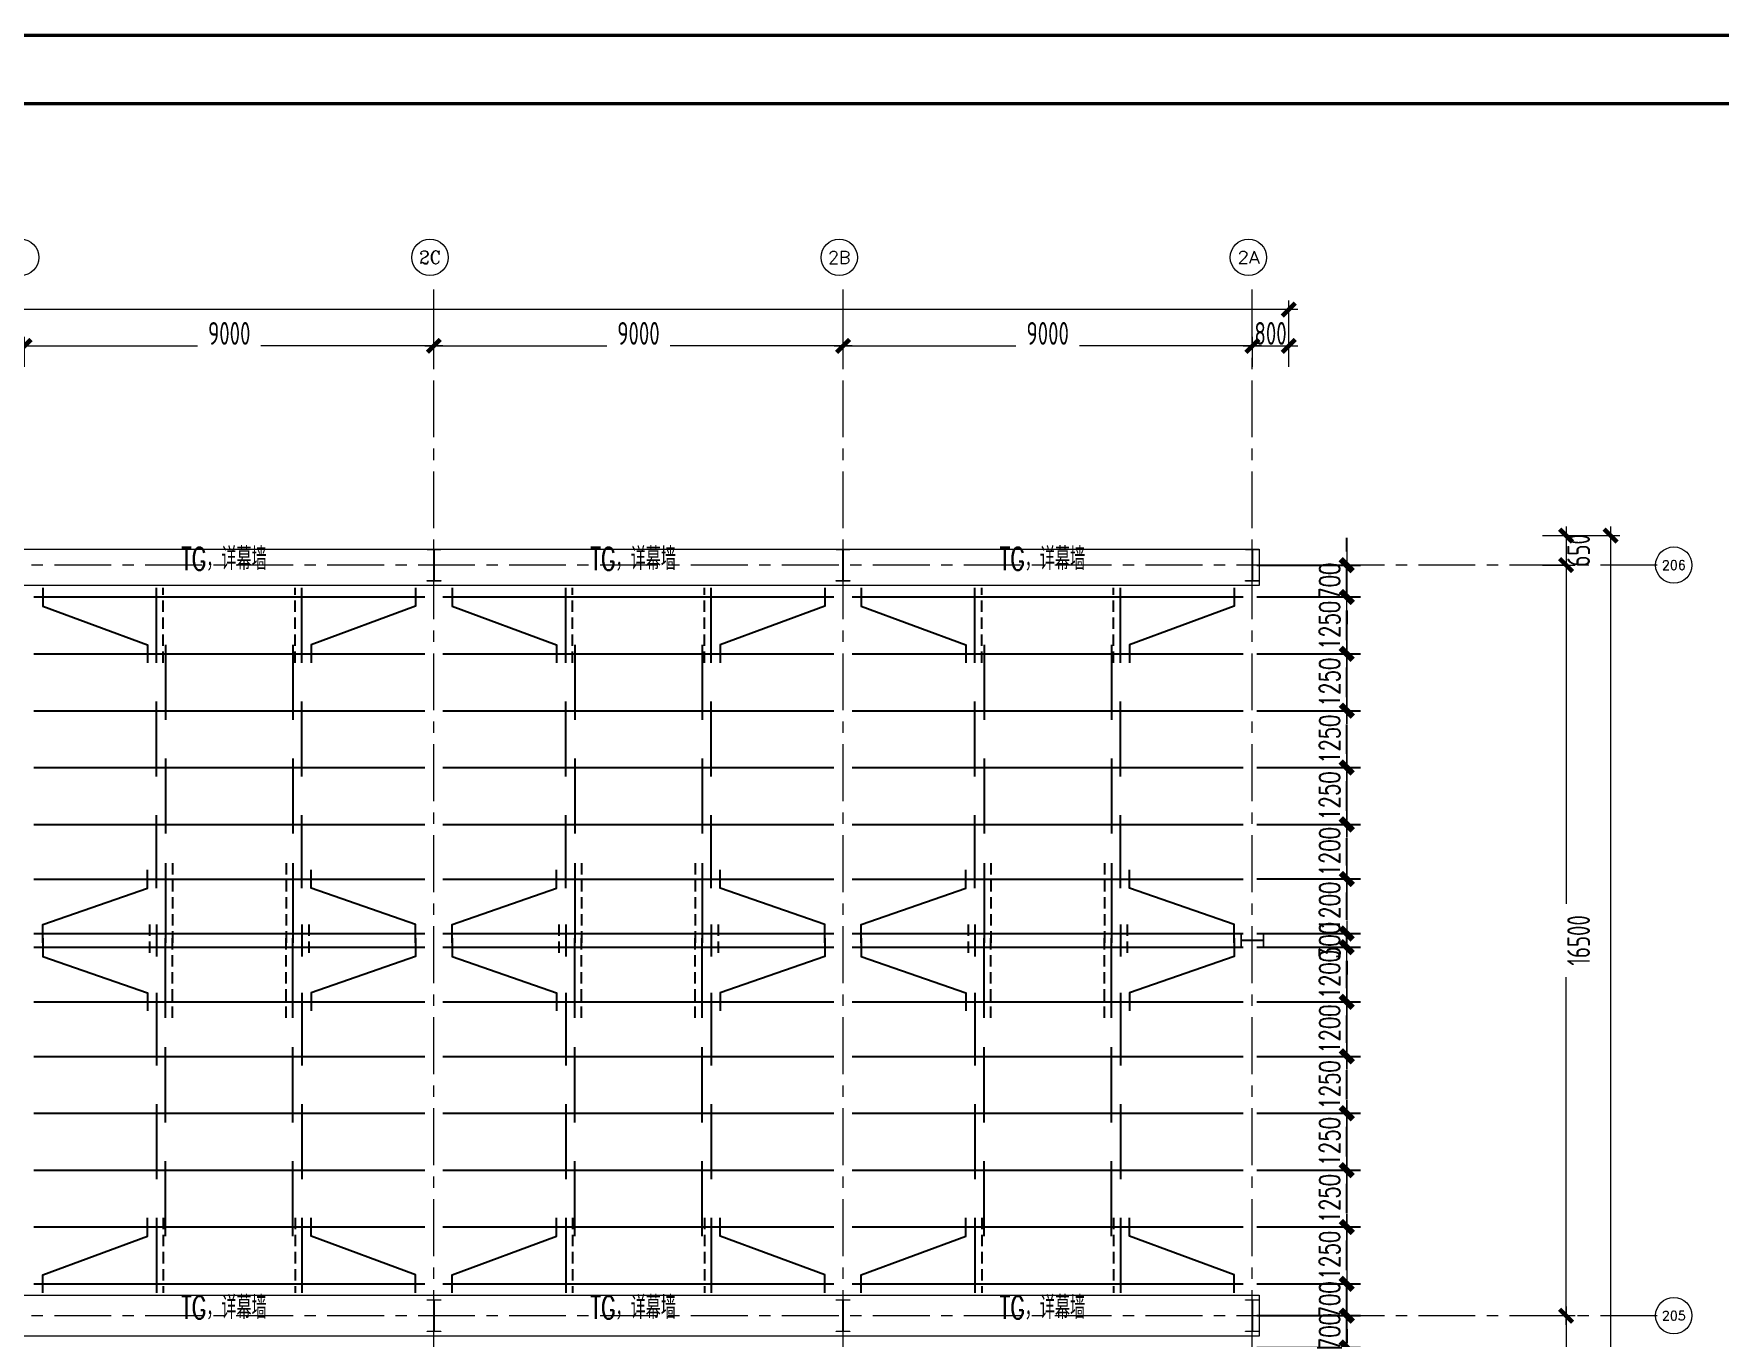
# Model space of a CAD drawing. Extents: x -1201378 to 2367219, y -619313 to 244905.
# Drawn here: x 2289442 to 2326511, y 1427 to 30085 of the extents above; entities that cross this region are included whole.
import ezdxf
from ezdxf.enums import TextEntityAlignment as Align

# ---------------------------------------------------------------- set-up
doc = ezdxf.new("R2010")
doc.units = 0
doc.header["$LTSCALE"] = 1000
doc.linetypes.add('CENTER', pattern=[2, 1.25, -0.25, 0.25, -0.25])
doc.linetypes.add('DASHED', pattern=[0.75, 0.5, -0.25])
doc.layers.get('0').update_dxf_attribs({"linetype": 'CONTINUOUS'})
doc.layers.get('Defpoints').update_dxf_attribs({"linetype": 'CONTINUOUS'})
doc.layers.add('0-cxFrame', color=155, linetype='CONTINUOUS')
doc.layers.add('S-SHAPE', color=51, linetype='CONTINUOUS')
for name, color, linetype, lineweight in [('0-cxText', 131, 'CONTINUOUS', 25), ('S-axis', 111, 'CONTINUOUS', 0), ('S-col', 2, 'CONTINUOUS', 0), ('S-dim', 81, 'CONTINUOUS', 0), ('S-dote', 5, 'CENTER', 0), ('THIN', 7, 'CONTINUOUS', 0), ('梁', 4, 'CONTINUOUS', 18)]:
    doc.layers.add(name, color=color, linetype=linetype, lineweight=lineweight)
doc.styles.add('_TCH_AXIS', font='COMPLEX', dxfattribs={"bigfont": 'GBCBIG'})
doc.styles.add('cx_tuming', font='simhei.ttf')
doc.styles.add('cx_tuqian1', font='')
doc.styles.add('SS1', font='tj-romans1.shx', dxfattribs={"width": 0.7, "bigfont": 'tj-hztxt1.shx'})
doc.styles.add('TSSD_Dimension', font='tssdeng.shx', dxfattribs={"width": 0.7, "bigfont": 'hztxt.shx'})
doc.styles.add('TSSD_Rein', font='tj-romans1.shx', dxfattribs={"width": 0.7, "bigfont": 'tj-hztxt.shx'})
doc.styles.add('黑体', font='simhei.ttf', dxfattribs={"width": 0.8})
doc.styles.get('cx_tuqian1').set_extended_font_data('SimSun')
doc.dimstyles.new('S-150-ARCHI', dxfattribs={"dimscale": 150, "dimtxt": 3, "dimasz": 2, "dimexe": 2, "dimexo": 2, "dimgap": 1, "dimtad": 1, "dimdec": 0, "dimzin": 0, "dimdsep": 46, "dimtxsty": 'SS1', "dimblk1": 'TT', "dimblk2": 'TT', "dimsah": 1, "dimcen": 1, "dimclrd": 256, "dimclre": 256, "dimclrt": 256, "dimadec": 0, "dimazin": 0, "dimtfac": 1, "dimtdec": 0, "dimtix": 1, "dimtmove": 2, "dimatfit": 0, "dimldrblk": 'TT', "dimfxl": 2, "dimtolj": 1, "dimtzin": 0, "dimarcsym": 0})
doc.dimstyles.new('TSSD_200_200', dxfattribs={"dimtxt": 500, "dimasz": 200, "dimexe": 200, "dimexo": 500, "dimgap": 200, "dimtad": 1, "dimdec": 0, "dimzin": 0, "dimdsep": 46, "dimtxsty": 'TSSD_Dimension', "dimblk": 'ARCHTICK', "dimcen": 0, "dimdle": 200, "dimclrt": 7, "dimadec": 0, "dimazin": 0, "dimtfac": 1, "dimtdec": 0, "dimtix": 1, "dimtmove": 2, "dimatfit": 3, "dimfxl": 1, "dimtolj": 1, "dimtzin": 0, "dimarcsym": 0})

# ---------------------------------------------------------------- blocks, each defined once
blk = doc.blocks.new('_ArchTick')
at = {"color": 0, "linetype": 'ByBlock', "const_width": 0.5}
blk.add_lwpolyline([(-0.71, -0.71), (0.71, 0.71)], dxfattribs=at)
blk = doc.blocks.new('*D85')
at = {"layer": 'Defpoints', "color": 0, "transparency": 16777216}
for p in [(-77874, -180948), (-77874, -181598), (-76858, -181598)]:
    blk.add_point(p, dxfattribs=at)
at = {"layer": 'S-axis', "color": 0, "lineweight": -2, "transparency": 16777216}
for p, q in [((-76858, -180748), (-76858, -181798)), ((-77374, -180948), (-76658, -180948)), ((-77374, -181598), (-76658, -181598))]:
    blk.add_line(p, q, dxfattribs=at)
at = {"layer": 'S-axis', "color": 0, "lineweight": -2, "transparency": 16777216, "xscale": 200, "yscale": 200, "zscale": 200}
for p, rotation in [((-76858, -180948), 90), ((-76858, -181598), 270)]:
    blk.add_blockref('_ArchTick', p, dxfattribs=dict(at, rotation=rotation))
at = {"layer": 'S-axis', "color": 7, "transparency": 16777216, "insert": (-76583, -181273), "char_height": 500, "attachment_point": 5, "rotation": 90, "style": 'TSSD_Dimension'}
blk.add_mtext('\\A1;650', dxfattribs=at)
blk = doc.blocks.new('*D86')
at = {"layer": 'Defpoints', "color": 0, "transparency": 16777216}
for p in [(-77874, -181598), (-77874, -198098), (-76858, -198098)]:
    blk.add_point(p, dxfattribs=at)
at = {"layer": 'S-axis', "color": 0, "lineweight": -2, "transparency": 16777216}
for p, q in [((-77374, -181598), (-76658, -181598)), ((-76858, -181398), (-76858, -189042)), ((-76858, -198298), (-76858, -190654)), ((-77374, -198098), (-76658, -198098))]:
    blk.add_line(p, q, dxfattribs=at)
at = {"layer": 'S-axis', "color": 0, "lineweight": -2, "transparency": 16777216, "xscale": 200, "yscale": 200, "zscale": 200}
for p, rotation in [((-76858, -181598), 90), ((-76858, -198098), 270)]:
    blk.add_blockref('_ArchTick', p, dxfattribs=dict(at, rotation=rotation))
at = {"layer": 'S-axis', "color": 7, "transparency": 16777216, "insert": (-76583, -189848), "char_height": 500, "attachment_point": 5, "rotation": 90, "style": 'TSSD_Dimension'}
blk.add_mtext('\\A1;16500', dxfattribs=at)
blk = doc.blocks.new('*D87')
at = {"layer": 'Defpoints', "color": 0, "transparency": 16777216}
for p in [(-77874, -198098), (-77874, -214598), (-76858, -214598)]:
    blk.add_point(p, dxfattribs=at)
at = {"layer": 'S-axis', "color": 0, "lineweight": -2, "transparency": 16777216}
for p, q in [((-76858, -197898), (-76858, -205542)), ((-77374, -198098), (-76658, -198098)), ((-76858, -214798), (-76858, -207154)), ((-77374, -214598), (-76658, -214598))]:
    blk.add_line(p, q, dxfattribs=at)
at = {"layer": 'S-axis', "color": 0, "lineweight": -2, "transparency": 16777216, "xscale": 200, "yscale": 200, "zscale": 200}
for p, rotation in [((-76858, -198098), 90), ((-76858, -214598), 270)]:
    blk.add_blockref('_ArchTick', p, dxfattribs=dict(at, rotation=rotation))
at = {"layer": 'S-axis', "color": 7, "transparency": 16777216, "insert": (-76583, -206348), "char_height": 500, "attachment_point": 5, "rotation": 90, "style": 'TSSD_Dimension'}
blk.add_mtext('\\A1;16500', dxfattribs=at)
blk = doc.blocks.new('*D108')
at = {"layer": 'Defpoints', "color": 0, "transparency": 16777216}
for p in [(-101758, -176778), (-110758, -177738), (-101758, -177738)]:
    blk.add_point(p, dxfattribs=at)
at = {"layer": 'S-axis', "color": 0, "lineweight": -2, "transparency": 16777216}
for p, q in [((-110958, -176778), (-106957, -176778)), ((-110758, -177238), (-110758, -176578)), ((-101558, -176778), (-105560, -176778)), ((-101758, -177238), (-101758, -176578))]:
    blk.add_line(p, q, dxfattribs=at)
at = {"layer": 'S-axis', "color": 0, "lineweight": -2, "transparency": 16777216, "xscale": 200, "yscale": 200, "zscale": 200, "rotation": 180}
blk.add_blockref('_ArchTick', (-110758, -176778), dxfattribs=at)
at = {"layer": 'S-axis', "color": 0, "lineweight": -2, "transparency": 16777216, "xscale": 200, "yscale": 200, "zscale": 200}
blk.add_blockref('_ArchTick', (-101758, -176778), dxfattribs=at)
at = {"layer": 'S-axis', "color": 7, "transparency": 16777216, "insert": (-106258, -176503), "char_height": 500, "attachment_point": 5, "style": 'TSSD_Dimension'}
blk.add_mtext('\\A1;9000', dxfattribs=at)
blk = doc.blocks.new('*D109')
at = {"layer": 'Defpoints', "color": 0, "transparency": 16777216}
for p in [(-92758, -176778), (-101758, -177738), (-92758, -177738)]:
    blk.add_point(p, dxfattribs=at)
at = {"layer": 'S-axis', "color": 0, "lineweight": -2, "transparency": 16777216}
for p, q in [((-101958, -176778), (-97957, -176778)), ((-101758, -177238), (-101758, -176578)), ((-92558, -176778), (-96560, -176778)), ((-92758, -177238), (-92758, -176578))]:
    blk.add_line(p, q, dxfattribs=at)
at = {"layer": 'S-axis', "color": 0, "lineweight": -2, "transparency": 16777216, "xscale": 200, "yscale": 200, "zscale": 200, "rotation": 180}
blk.add_blockref('_ArchTick', (-101758, -176778), dxfattribs=at)
at = {"layer": 'S-axis', "color": 0, "lineweight": -2, "transparency": 16777216, "xscale": 200, "yscale": 200, "zscale": 200}
blk.add_blockref('_ArchTick', (-92758, -176778), dxfattribs=at)
at = {"layer": 'S-axis', "color": 7, "transparency": 16777216, "insert": (-97258, -176503), "char_height": 500, "attachment_point": 5, "style": 'TSSD_Dimension'}
blk.add_mtext('\\A1;9000', dxfattribs=at)
blk = doc.blocks.new('*D110')
at = {"layer": 'Defpoints', "color": 0, "transparency": 16777216}
for p in [(-83758, -176778), (-92758, -177738), (-83758, -177738)]:
    blk.add_point(p, dxfattribs=at)
at = {"layer": 'S-axis', "color": 0, "lineweight": -2, "transparency": 16777216}
for p, q in [((-92958, -176778), (-88957, -176778)), ((-92758, -177238), (-92758, -176578)), ((-83558, -176778), (-87560, -176778)), ((-83758, -177238), (-83758, -176578))]:
    blk.add_line(p, q, dxfattribs=at)
at = {"layer": 'S-axis', "color": 0, "lineweight": -2, "transparency": 16777216, "xscale": 200, "yscale": 200, "zscale": 200, "rotation": 180}
blk.add_blockref('_ArchTick', (-92758, -176778), dxfattribs=at)
at = {"layer": 'S-axis', "color": 0, "lineweight": -2, "transparency": 16777216, "xscale": 200, "yscale": 200, "zscale": 200}
blk.add_blockref('_ArchTick', (-83758, -176778), dxfattribs=at)
at = {"layer": 'S-axis', "color": 7, "transparency": 16777216, "insert": (-88258, -176503), "char_height": 500, "attachment_point": 5, "style": 'TSSD_Dimension'}
blk.add_mtext('\\A1;9000', dxfattribs=at)
blk = doc.blocks.new('*D111')
at = {"layer": 'Defpoints', "color": 0, "transparency": 16777216}
for p in [(-82958, -176778), (-83758, -177738), (-82958, -177738)]:
    blk.add_point(p, dxfattribs=at)
at = {"layer": 'S-axis', "color": 0, "lineweight": -2, "transparency": 16777216}
for p, q in [((-83958, -176778), (-82758, -176778)), ((-83758, -177238), (-83758, -176578)), ((-82958, -177238), (-82958, -176578))]:
    blk.add_line(p, q, dxfattribs=at)
at = {"layer": 'S-axis', "color": 0, "lineweight": -2, "transparency": 16777216, "xscale": 200, "yscale": 200, "zscale": 200, "rotation": 180}
blk.add_blockref('_ArchTick', (-83758, -176778), dxfattribs=at)
at = {"layer": 'S-axis', "color": 0, "lineweight": -2, "transparency": 16777216, "xscale": 200, "yscale": 200, "zscale": 200}
blk.add_blockref('_ArchTick', (-82958, -176778), dxfattribs=at)
at = {"layer": 'S-axis', "color": 7, "transparency": 16777216, "insert": (-83358, -176503), "char_height": 500, "attachment_point": 5, "style": 'TSSD_Dimension'}
blk.add_mtext('\\A1;800', dxfattribs=at)
blk = doc.blocks.new('*D112')
at = {"layer": 'Defpoints', "color": 0, "transparency": 16777216}
for p in [(-82958, -175978), (-240958, -177638), (-82958, -177638)]:
    blk.add_point(p, dxfattribs=at)
at = {"layer": 'S-axis', "color": 0, "lineweight": -2, "transparency": 16777216}
for p, q in [((-241158, -175978), (-162899, -175978)), ((-240958, -177138), (-240958, -175778)), ((-82758, -175978), (-161018, -175978)), ((-82958, -177138), (-82958, -175778))]:
    blk.add_line(p, q, dxfattribs=at)
at = {"layer": 'S-axis', "color": 0, "lineweight": -2, "transparency": 16777216, "xscale": 200, "yscale": 200, "zscale": 200, "rotation": 180}
blk.add_blockref('_ArchTick', (-240958, -175978), dxfattribs=at)
at = {"layer": 'S-axis', "color": 0, "lineweight": -2, "transparency": 16777216, "xscale": 200, "yscale": 200, "zscale": 200}
blk.add_blockref('_ArchTick', (-82958, -175978), dxfattribs=at)
at = {"layer": 'S-axis', "color": 7, "transparency": 16777216, "insert": (-161958, -175703), "char_height": 500, "attachment_point": 5, "style": 'TSSD_Dimension'}
blk.add_mtext('\\A1;158000', dxfattribs=at)
blk = doc.blocks.new('*D113')
at = {"layer": 'Defpoints', "color": 0, "transparency": 16777216}
for p in [(-77774, -180948), (-77774, -264748), (-75879, -264748)]:
    blk.add_point(p, dxfattribs=at)
at = {"layer": 'S-axis', "color": 0, "lineweight": -2, "transparency": 16777216}
for p, q in [((-75879, -180748), (-75879, -222015)), ((-77274, -180948), (-75679, -180948)), ((-75879, -264948), (-75879, -223681)), ((-77274, -264748), (-75679, -264748))]:
    blk.add_line(p, q, dxfattribs=at)
at = {"layer": 'S-axis', "color": 0, "lineweight": -2, "transparency": 16777216, "xscale": 200, "yscale": 200, "zscale": 200}
for p, rotation in [((-75879, -180948), 90), ((-75879, -264748), 270)]:
    blk.add_blockref('_ArchTick', p, dxfattribs=dict(at, rotation=rotation))
at = {"layer": 'S-axis', "color": 7, "transparency": 16777216, "insert": (-75604, -222848), "char_height": 500, "attachment_point": 5, "rotation": 90, "style": 'TSSD_Dimension'}
blk.add_mtext('\\A1;83800', dxfattribs=at)
blk = doc.blocks.new('nt66')
at = {"layer": 'S-col'}
blk.add_lwpolyline([(-195790, 766820), (-195490, 766820), (-195490, 766808), (-195636, 766808), (-195636, 766132), (-195490, 766132), (-195490, 766120), (-195790, 766120), (-195790, 766132), (-195644, 766132), (-195644, 766808), (-195790, 766808)], close=True, dxfattribs=at)
blk = doc.blocks.new('33333')
for p in [(48786, -43900), (57786, -43900), (66786, -43900), (48786, -60400), (57786, -60400), (66786, -60400)]:
    blk.add_blockref('nt66', p)
blk = doc.blocks.new('TK22.A0 L(Dragon)')
at = {"layer": '0-cxFrame', "color": 7, "const_width": 0.5}
blk.add_lwpolyline([(0, 0), (-1486, 0), (-1486, 841), (0, 841)], close=True, dxfattribs=at)
at = {"layer": '0-cxFrame', "const_width": 0.5}
blk.add_lwpolyline([(-80, 10), (-1466, 10), (-1466, 831), (-80, 831)], close=True, dxfattribs=at)
at = {"style": '黑体', "flags": 4}
blk.add_attdef('图幅', text='', height=3.3, dxfattribs=at).set_placement((-40, 3), align=Align.RIGHT)
at = {"layer": '0-cxText', "flags": 4}
for tag, height, style, p in [('建设单位', 3.5, 'cx_tuming', (-45, 240)), ('项目名称', 3.5, 'cx_tuming', (-45, 210)), ('子项名称', 3.5, 'cx_tuming', (-45, 180)), ('工程编号', 3.3, 'cx_tuqian1', (-35, 165)), ('图名1', 3.5, 'cx_tuming', (-45, 87)), ('图名2', 3.5, 'cx_tuming', (-45, 79)), ('图名3', 3.5, 'cx_tuming', (-45, 71)), ('出图日期', 3.3, 'cx_tuqian1', (-39, 60)), ('专业', 3.3, 'cx_tuqian1', (-55, 52)), ('图号', 3.3, 'cx_tuqian1', (-55, 44)), ('版次', 3.3, 'cx_tuqian1', (-20, 44))]:
    blk.add_attdef(tag, text='', height=height, dxfattribs=dict(at, style=style)).set_placement(p, align=Align.MIDDLE)
at = {"layer": 'Defpoints', "color": 6, "flags": 4}
for tag, height, style, p in [('tufu', 3.3, '黑体', (-12, 12)), ('dwfname', 4, 'cx_tuqian1', (-80, 3))]:
    blk.add_attdef(tag, text='', height=height, dxfattribs=dict(at, style=style)).set_placement(p, align=Align.RIGHT)
blk = doc.blocks.new('TT')
blk.add_line((-0.97, 0), (0.97, 0))
at = {"const_width": 0.45}
blk.add_lwpolyline([(-0.44, -0.44), (0.44, 0.44)], dxfattribs=at)
blk = doc.blocks.new('*D5271')
at = {"layer": 'Defpoints', "color": 0, "transparency": 16777216}
for p in [(2316042, 1202), (2318318, 1202), (2316042, -48)]:
    blk.add_point(p, dxfattribs=at)
at = {"layer": 'S-dim', "lineweight": -2, "transparency": 16777216}
for p, q in [((2316342, 1202), (2318618, 1202)), ((2318318, 252), (2318318, 902)), ((2316342, -48), (2318618, -48))]:
    blk.add_line(p, q, dxfattribs=at)
at = {"layer": 'S-dim', "lineweight": -2, "transparency": 16777216, "xscale": 300, "yscale": 300, "zscale": 300}
for p, rotation in [((2318318, 1202), 90), ((2318318, -48), 270)]:
    blk.add_blockref('TT', p, dxfattribs=dict(at, rotation=rotation))
at = {"layer": 'S-dim', "transparency": 16777216, "insert": (2317943, 577), "char_height": 450, "attachment_point": 5, "rotation": 90, "style": 'SS1'}
blk.add_mtext('\\A1;1250', dxfattribs=at)
blk = doc.blocks.new('*D5272')
at = {"layer": 'Defpoints', "color": 0, "transparency": 16777216}
for p in [(2316042, 1902), (2318318, 1902), (2316042, 1202)]:
    blk.add_point(p, dxfattribs=at)
at = {"layer": 'S-dim', "lineweight": -2, "transparency": 16777216}
for p, q in [((2318318, 2202), (2318318, 2502)), ((2316342, 1902), (2318618, 1902)), ((2318318, 1202), (2318318, 1902)), ((2316342, 1202), (2318618, 1202)), ((2318318, 902), (2318318, 602))]:
    blk.add_line(p, q, dxfattribs=at)
at = {"layer": 'S-dim', "lineweight": -2, "transparency": 16777216, "xscale": 300, "yscale": 300, "zscale": 300}
for p, rotation in [((2318318, 1902), 270), ((2318318, 1202), 90)]:
    blk.add_blockref('TT', p, dxfattribs=dict(at, rotation=rotation))
at = {"layer": 'S-dim', "transparency": 16777216, "insert": (2317943, 1552), "char_height": 450, "attachment_point": 5, "rotation": 90, "style": 'SS1'}
blk.add_mtext('\\A1;700', dxfattribs=at)
blk = doc.blocks.new('*D5273')
at = {"layer": 'Defpoints', "color": 0, "transparency": 16777216}
for p in [(2316042, 2602), (2318318, 2602), (2316242, 1902)]:
    blk.add_point(p, dxfattribs=at)
at = {"layer": 'S-dim', "lineweight": -2, "transparency": 16777216}
for p, q in [((2318318, 2902), (2318318, 3202)), ((2316342, 2602), (2318618, 2602)), ((2318318, 1902), (2318318, 2602)), ((2316542, 1902), (2318618, 1902)), ((2318318, 1602), (2318318, 1302))]:
    blk.add_line(p, q, dxfattribs=at)
at = {"layer": 'S-dim', "lineweight": -2, "transparency": 16777216, "xscale": 300, "yscale": 300, "zscale": 300}
for p, rotation in [((2318318, 2602), 270), ((2318318, 1902), 90)]:
    blk.add_blockref('TT', p, dxfattribs=dict(at, rotation=rotation))
at = {"layer": 'S-dim', "transparency": 16777216, "insert": (2317943, 2252), "char_height": 450, "attachment_point": 5, "rotation": 90, "style": 'SS1'}
blk.add_mtext('\\A1;700', dxfattribs=at)
blk = doc.blocks.new('*D5274')
at = {"layer": 'Defpoints', "color": 0, "transparency": 16777216}
for p in [(2316042, 3852), (2318318, 3852), (2316042, 2602)]:
    blk.add_point(p, dxfattribs=at)
at = {"layer": 'S-dim', "lineweight": -2, "transparency": 16777216}
for p, q in [((2316342, 3852), (2318618, 3852)), ((2318318, 2902), (2318318, 3552)), ((2316342, 2602), (2318618, 2602))]:
    blk.add_line(p, q, dxfattribs=at)
at = {"layer": 'S-dim', "lineweight": -2, "transparency": 16777216, "xscale": 300, "yscale": 300, "zscale": 300}
for p, rotation in [((2318318, 3852), 90), ((2318318, 2602), 270)]:
    blk.add_blockref('TT', p, dxfattribs=dict(at, rotation=rotation))
at = {"layer": 'S-dim', "transparency": 16777216, "insert": (2317943, 3227), "char_height": 450, "attachment_point": 5, "rotation": 90, "style": 'SS1'}
blk.add_mtext('\\A1;1250', dxfattribs=at)
blk = doc.blocks.new('*D5275')
at = {"layer": 'Defpoints', "color": 0, "transparency": 16777216}
for p in [(2316042, 5102), (2318318, 5102), (2316042, 3852)]:
    blk.add_point(p, dxfattribs=at)
at = {"layer": 'S-dim', "lineweight": -2, "transparency": 16777216}
for p, q in [((2316342, 5102), (2318618, 5102)), ((2318318, 4152), (2318318, 4802)), ((2316342, 3852), (2318618, 3852))]:
    blk.add_line(p, q, dxfattribs=at)
at = {"layer": 'S-dim', "lineweight": -2, "transparency": 16777216, "xscale": 300, "yscale": 300, "zscale": 300}
for p, rotation in [((2318318, 5102), 90), ((2318318, 3852), 270)]:
    blk.add_blockref('TT', p, dxfattribs=dict(at, rotation=rotation))
at = {"layer": 'S-dim', "transparency": 16777216, "insert": (2317943, 4477), "char_height": 450, "attachment_point": 5, "rotation": 90, "style": 'SS1'}
blk.add_mtext('\\A1;1250', dxfattribs=at)
blk = doc.blocks.new('*D5276')
at = {"layer": 'Defpoints', "color": 0, "transparency": 16777216}
for p in [(2316042, 6352), (2318318, 6352), (2316042, 5102)]:
    blk.add_point(p, dxfattribs=at)
at = {"layer": 'S-dim', "lineweight": -2, "transparency": 16777216}
for p, q in [((2316342, 6352), (2318618, 6352)), ((2318318, 5402), (2318318, 6052)), ((2316342, 5102), (2318618, 5102))]:
    blk.add_line(p, q, dxfattribs=at)
at = {"layer": 'S-dim', "lineweight": -2, "transparency": 16777216, "xscale": 300, "yscale": 300, "zscale": 300}
for p, rotation in [((2318318, 6352), 90), ((2318318, 5102), 270)]:
    blk.add_blockref('TT', p, dxfattribs=dict(at, rotation=rotation))
at = {"layer": 'S-dim', "transparency": 16777216, "insert": (2317943, 5727), "char_height": 450, "attachment_point": 5, "rotation": 90, "style": 'SS1'}
blk.add_mtext('\\A1;1250', dxfattribs=at)
blk = doc.blocks.new('*D5277')
at = {"layer": 'Defpoints', "color": 0, "transparency": 16777216}
for p in [(2316042, 7602), (2318318, 7602), (2316042, 6352)]:
    blk.add_point(p, dxfattribs=at)
at = {"layer": 'S-dim', "lineweight": -2, "transparency": 16777216}
for p, q in [((2316342, 7602), (2318618, 7602)), ((2318318, 6652), (2318318, 7302)), ((2316342, 6352), (2318618, 6352))]:
    blk.add_line(p, q, dxfattribs=at)
at = {"layer": 'S-dim', "lineweight": -2, "transparency": 16777216, "xscale": 300, "yscale": 300, "zscale": 300}
for p, rotation in [((2318318, 7602), 90), ((2318318, 6352), 270)]:
    blk.add_blockref('TT', p, dxfattribs=dict(at, rotation=rotation))
at = {"layer": 'S-dim', "transparency": 16777216, "insert": (2317943, 6977), "char_height": 450, "attachment_point": 5, "rotation": 90, "style": 'SS1'}
blk.add_mtext('\\A1;1250', dxfattribs=at)
blk = doc.blocks.new('*D5278')
at = {"layer": 'Defpoints', "color": 0, "transparency": 16777216}
for p in [(2316042, 8802), (2318318, 8802), (2316042, 7602)]:
    blk.add_point(p, dxfattribs=at)
at = {"layer": 'S-dim', "lineweight": -2, "transparency": 16777216}
for p, q in [((2316342, 8802), (2318618, 8802)), ((2318318, 7902), (2318318, 8502)), ((2316342, 7602), (2318618, 7602))]:
    blk.add_line(p, q, dxfattribs=at)
at = {"layer": 'S-dim', "lineweight": -2, "transparency": 16777216, "xscale": 300, "yscale": 300, "zscale": 300}
for p, rotation in [((2318318, 8802), 90), ((2318318, 7602), 270)]:
    blk.add_blockref('TT', p, dxfattribs=dict(at, rotation=rotation))
at = {"layer": 'S-dim', "transparency": 16777216, "insert": (2317943, 8202), "char_height": 450, "attachment_point": 5, "rotation": 90, "style": 'SS1'}
blk.add_mtext('\\A1;1200', dxfattribs=at)
blk = doc.blocks.new('*D5279')
at = {"layer": 'Defpoints', "color": 0, "transparency": 16777216}
for p in [(2316042, 10002), (2318318, 10002), (2316042, 8802)]:
    blk.add_point(p, dxfattribs=at)
at = {"layer": 'S-dim', "lineweight": -2, "transparency": 16777216}
for p, q in [((2316342, 10002), (2318618, 10002)), ((2318318, 9102), (2318318, 9702)), ((2316342, 8802), (2318618, 8802))]:
    blk.add_line(p, q, dxfattribs=at)
at = {"layer": 'S-dim', "lineweight": -2, "transparency": 16777216, "xscale": 300, "yscale": 300, "zscale": 300}
for p, rotation in [((2318318, 10002), 90), ((2318318, 8802), 270)]:
    blk.add_blockref('TT', p, dxfattribs=dict(at, rotation=rotation))
at = {"layer": 'S-dim', "transparency": 16777216, "insert": (2317943, 9402), "char_height": 450, "attachment_point": 5, "rotation": 90, "style": 'SS1'}
blk.add_mtext('\\A1;1200', dxfattribs=at)
blk = doc.blocks.new('*D5280')
at = {"layer": 'Defpoints', "color": 0, "transparency": 16777216}
for p in [(2316042, 10302), (2318318, 10302), (2316042, 10002)]:
    blk.add_point(p, dxfattribs=at)
at = {"layer": 'S-dim', "lineweight": -2, "transparency": 16777216}
for p, q in [((2318318, 10602), (2318318, 10902)), ((2316342, 10302), (2318618, 10302)), ((2318318, 10002), (2318318, 10302)), ((2316342, 10002), (2318618, 10002)), ((2318318, 9702), (2318318, 9402))]:
    blk.add_line(p, q, dxfattribs=at)
at = {"layer": 'S-dim', "lineweight": -2, "transparency": 16777216, "xscale": 300, "yscale": 300, "zscale": 300}
for p, rotation in [((2318318, 10302), 270), ((2318318, 10002), 90)]:
    blk.add_blockref('TT', p, dxfattribs=dict(at, rotation=rotation))
at = {"layer": 'S-dim', "transparency": 16777216, "insert": (2317943, 10152), "char_height": 450, "attachment_point": 5, "rotation": 90, "style": 'SS1'}
blk.add_mtext('\\A1;300', dxfattribs=at)
blk = doc.blocks.new('*D5281')
at = {"layer": 'Defpoints', "color": 0, "transparency": 16777216}
for p in [(2316042, 11502), (2318318, 11502), (2316042, 10302)]:
    blk.add_point(p, dxfattribs=at)
at = {"layer": 'S-dim', "lineweight": -2, "transparency": 16777216}
for p, q in [((2316342, 11502), (2318618, 11502)), ((2318318, 10602), (2318318, 11202)), ((2316342, 10302), (2318618, 10302))]:
    blk.add_line(p, q, dxfattribs=at)
at = {"layer": 'S-dim', "lineweight": -2, "transparency": 16777216, "xscale": 300, "yscale": 300, "zscale": 300}
for p, rotation in [((2318318, 11502), 90), ((2318318, 10302), 270)]:
    blk.add_blockref('TT', p, dxfattribs=dict(at, rotation=rotation))
at = {"layer": 'S-dim', "transparency": 16777216, "insert": (2317943, 10902), "char_height": 450, "attachment_point": 5, "rotation": 90, "style": 'SS1'}
blk.add_mtext('\\A1;1200', dxfattribs=at)
blk = doc.blocks.new('*D5282')
at = {"layer": 'Defpoints', "color": 0, "transparency": 16777216}
for p in [(2316042, 12702), (2318318, 12702), (2316042, 11502)]:
    blk.add_point(p, dxfattribs=at)
at = {"layer": 'S-dim', "lineweight": -2, "transparency": 16777216}
for p, q in [((2316342, 12702), (2318618, 12702)), ((2318318, 11802), (2318318, 12402)), ((2316342, 11502), (2318618, 11502))]:
    blk.add_line(p, q, dxfattribs=at)
at = {"layer": 'S-dim', "lineweight": -2, "transparency": 16777216, "xscale": 300, "yscale": 300, "zscale": 300}
for p, rotation in [((2318318, 12702), 90), ((2318318, 11502), 270)]:
    blk.add_blockref('TT', p, dxfattribs=dict(at, rotation=rotation))
at = {"layer": 'S-dim', "transparency": 16777216, "insert": (2317943, 12102), "char_height": 450, "attachment_point": 5, "rotation": 90, "style": 'SS1'}
blk.add_mtext('\\A1;1200', dxfattribs=at)
blk = doc.blocks.new('*D5283')
at = {"layer": 'Defpoints', "color": 0, "transparency": 16777216}
for p in [(2316042, 13952), (2318318, 13952), (2316042, 12702)]:
    blk.add_point(p, dxfattribs=at)
at = {"layer": 'S-dim', "lineweight": -2, "transparency": 16777216}
for p, q in [((2316342, 13952), (2318618, 13952)), ((2318318, 13002), (2318318, 13652)), ((2316342, 12702), (2318618, 12702))]:
    blk.add_line(p, q, dxfattribs=at)
at = {"layer": 'S-dim', "lineweight": -2, "transparency": 16777216, "xscale": 300, "yscale": 300, "zscale": 300}
for p, rotation in [((2318318, 13952), 90), ((2318318, 12702), 270)]:
    blk.add_blockref('TT', p, dxfattribs=dict(at, rotation=rotation))
at = {"layer": 'S-dim', "transparency": 16777216, "insert": (2317943, 13327), "char_height": 450, "attachment_point": 5, "rotation": 90, "style": 'SS1'}
blk.add_mtext('\\A1;1250', dxfattribs=at)
blk = doc.blocks.new('*D5284')
at = {"layer": 'Defpoints', "color": 0, "transparency": 16777216}
for p in [(2316042, 15202), (2318318, 15202), (2316042, 13952)]:
    blk.add_point(p, dxfattribs=at)
at = {"layer": 'S-dim', "lineweight": -2, "transparency": 16777216}
for p, q in [((2316342, 15202), (2318618, 15202)), ((2318318, 14252), (2318318, 14902)), ((2316342, 13952), (2318618, 13952))]:
    blk.add_line(p, q, dxfattribs=at)
at = {"layer": 'S-dim', "lineweight": -2, "transparency": 16777216, "xscale": 300, "yscale": 300, "zscale": 300}
for p, rotation in [((2318318, 15202), 90), ((2318318, 13952), 270)]:
    blk.add_blockref('TT', p, dxfattribs=dict(at, rotation=rotation))
at = {"layer": 'S-dim', "transparency": 16777216, "insert": (2317943, 14577), "char_height": 450, "attachment_point": 5, "rotation": 90, "style": 'SS1'}
blk.add_mtext('\\A1;1250', dxfattribs=at)
blk = doc.blocks.new('*D5285')
at = {"layer": 'Defpoints', "color": 0, "transparency": 16777216}
for p in [(2316042, 16452), (2318318, 16452), (2316042, 15202)]:
    blk.add_point(p, dxfattribs=at)
at = {"layer": 'S-dim', "lineweight": -2, "transparency": 16777216}
for p, q in [((2316342, 16452), (2318618, 16452)), ((2318318, 15502), (2318318, 16152)), ((2316342, 15202), (2318618, 15202))]:
    blk.add_line(p, q, dxfattribs=at)
at = {"layer": 'S-dim', "lineweight": -2, "transparency": 16777216, "xscale": 300, "yscale": 300, "zscale": 300}
for p, rotation in [((2318318, 16452), 90), ((2318318, 15202), 270)]:
    blk.add_blockref('TT', p, dxfattribs=dict(at, rotation=rotation))
at = {"layer": 'S-dim', "transparency": 16777216, "insert": (2317943, 15827), "char_height": 450, "attachment_point": 5, "rotation": 90, "style": 'SS1'}
blk.add_mtext('\\A1;1250', dxfattribs=at)
blk = doc.blocks.new('*D5286')
at = {"layer": 'Defpoints', "color": 0, "transparency": 16777216}
for p in [(2316042, 17702), (2318318, 17702), (2316042, 16452)]:
    blk.add_point(p, dxfattribs=at)
at = {"layer": 'S-dim', "lineweight": -2, "transparency": 16777216}
for p, q in [((2316342, 17702), (2318618, 17702)), ((2318318, 16752), (2318318, 17402)), ((2316342, 16452), (2318618, 16452))]:
    blk.add_line(p, q, dxfattribs=at)
at = {"layer": 'S-dim', "lineweight": -2, "transparency": 16777216, "xscale": 300, "yscale": 300, "zscale": 300}
for p, rotation in [((2318318, 17702), 90), ((2318318, 16452), 270)]:
    blk.add_blockref('TT', p, dxfattribs=dict(at, rotation=rotation))
at = {"layer": 'S-dim', "transparency": 16777216, "insert": (2317943, 17077), "char_height": 450, "attachment_point": 5, "rotation": 90, "style": 'SS1'}
blk.add_mtext('\\A1;1250', dxfattribs=at)
blk = doc.blocks.new('*D5287')
at = {"layer": 'Defpoints', "color": 0, "transparency": 16777216}
for p in [(2316042, 18402), (2318318, 18402), (2316042, 17702)]:
    blk.add_point(p, dxfattribs=at)
at = {"layer": 'S-dim', "lineweight": -2, "transparency": 16777216}
for p, q in [((2318318, 18702), (2318318, 19002)), ((2316342, 18402), (2318618, 18402)), ((2318318, 17702), (2318318, 18402)), ((2316342, 17702), (2318618, 17702)), ((2318318, 17402), (2318318, 17102))]:
    blk.add_line(p, q, dxfattribs=at)
at = {"layer": 'S-dim', "lineweight": -2, "transparency": 16777216, "xscale": 300, "yscale": 300, "zscale": 300}
for p, rotation in [((2318318, 18402), 270), ((2318318, 17702), 90)]:
    blk.add_blockref('TT', p, dxfattribs=dict(at, rotation=rotation))
at = {"layer": 'S-dim', "transparency": 16777216, "insert": (2317943, 18052), "char_height": 450, "attachment_point": 5, "rotation": 90, "style": 'SS1'}
blk.add_mtext('\\A1;700', dxfattribs=at)
blk = doc.blocks.new('2#轴网')
at = {"layer": 'S-axis'}
for centre in [(-110843.4, -174832), (-101843.4, -174832), (-92843.4, -174832), (-83843.4, -174832), (-74489.2, -181597), (-74489.2, -198097)]:
    blk.add_circle(centre, 400, dxfattribs=at)
at = {"layer": 'S-dote'}
for p, q in [((-101758.5, -270787), (-101758.5, -175298.2)), ((-92758.5, -270787), (-92758.5, -175298.2)), ((-83758.5, -270787), (-83758.5, -175298.2)), ((-74854.3, -181598.2), (-251154.3, -181598.2)), ((-74854.3, -198098.2), (-251154.3, -198098.2))]:
    blk.add_line(p, q, dxfattribs=at)
at = {"layer": 'S-axis', "style": '_TCH_AXIS'}
for s, height, p, p2 in [('2C', 288.12, (-102083.5, -174976.1), (-101603.3, -174976.1)), ('2B', 276.42, (-93086.9, -174970.3), (-92599.9, -174970.3)), ('2A', 270.86, (-84088.4, -174967.5), (-83598.3, -174967.5)), ('206', 202.97, (-74750.1, -181698.5), (-74228.2, -181698.5)), ('205', 202.97, (-74750.1, -198198.5), (-74228.2, -198198.5))]:
    blk.add_text(s, height=height, dxfattribs=at).set_placement(p, p2, align=Align.FIT)
at = {"layer": 'S-axis'}
for base, p1, p2, angle, picture, middle in [((-82958.5, -175978.2), (-240958.5, -177638.2), (-82958.5, -177638.2), 0, '*D112', (-161958.5, -175703.2)), ((-101758.5, -176778.2), (-110758.5, -177738.2), (-101758.5, -177738.2), 0, '*D108', (-106258.5, -176503.2)), ((-92758.5, -176778.2), (-101758.5, -177738.2), (-92758.5, -177738.2), 0, '*D109', (-97258.5, -176503.2)), ((-83758.5, -176778.2), (-92758.5, -177738.2), (-83758.5, -177738.2), 0, '*D110', (-88258.5, -176503.2)), ((-82958.5, -176778.2), (-83758.5, -177738.2), (-82958.5, -177738.2), 0, '*D111', (-83358.5, -176503.2)), ((-76858.5, -181598.2), (-77874.3, -180948.2), (-77874.3, -181598.2), 270, '*D85', (-76583.5, -181273.2)), ((-75878.8, -264748.2), (-77774.3, -180948.2), (-77774.3, -264748.2), 270, '*D113', (-75603.8, -222848.2)), ((-76858.5, -198098.2), (-77874.3, -181598.2), (-77874.3, -198098.2), 270, '*D86', (-76583.5, -189848.2)), ((-76858.5, -214598.2), (-77874.3, -198098.2), (-77874.3, -214598.2), 270, '*D87', (-76583.5, -206348.2))]:
    dim = blk.add_linear_dim(base=base, p1=p1, p2=p2, angle=angle, dimstyle='TSSD_200_200', dxfattribs=at)
    dim.commit()
    dim.dimension.update_dxf_attribs({"geometry": picture, "text_midpoint": middle, "dimtype": 161})

msp = doc.modelspace()

# ---------------------------------------------------------------- linework, layer by layer
at = {"layer": 'S-col'}
msp.add_lwpolyline([(2316491.5, 10001.8), (2316491.5, 10301.8), (2316479.5, 10301.8), (2316479.5, 10155.8), (2316003.5, 10155.8), (2316003.5, 10301.8), (2315991.5, 10301.8), (2315991.5, 10001.8), (2316003.5, 10001.8), (2316003.5, 10147.8), (2316479.5, 10147.8), (2316479.5, 10001.8)], close=True, dxfattribs=at)
at = {"layer": 'S-SHAPE'}
for p, q in [((2292141.5, 16251.8), (2292141.5, 17901.8)), ((2295341.5, 16251.8), (2295341.5, 17901.8)), ((2301141.5, 16251.8), (2301141.5, 17901.8)), ((2304341.5, 16251.8), (2304341.5, 17901.8)), ((2310141.5, 16251.8), (2310141.5, 17901.8)), ((2313341.5, 16251.8), (2313341.5, 17901.8)), ((2289441.5, 17701.8), (2298041.5, 17701.8)), ((2298441.5, 17701.8), (2307041.5, 17701.8)), ((2307441.5, 17701.8), (2316041.5, 17701.8)), ((2289441.5, 16451.8), (2298041.5, 16451.8)), ((2292341.5, 16651.8), (2292341.5, 15001.8)), ((2295141.5, 16651.8), (2295141.5, 15001.8)), ((2298441.5, 16451.8), (2307041.5, 16451.8)), ((2301341.5, 16651.8), (2301341.5, 15001.8)), ((2304141.5, 16651.8), (2304141.5, 15001.8)), ((2307441.5, 16451.8), (2316041.5, 16451.8)), ((2310341.5, 16651.8), (2310341.5, 15001.8)), ((2313141.5, 16651.8), (2313141.5, 15001.8)), ((2289441.5, 15201.8), (2298041.5, 15201.8)), ((2292141.5, 13751.8), (2292141.5, 15401.8)), ((2295341.5, 13751.8), (2295341.5, 15401.8)), ((2298441.5, 15201.8), (2307041.5, 15201.8)), ((2301141.5, 13751.8), (2301141.5, 15401.8)), ((2304341.5, 13751.8), (2304341.5, 15401.8)), ((2307441.5, 15201.8), (2316041.5, 15201.8)), ((2310141.5, 13751.8), (2310141.5, 15401.8)), ((2313341.5, 13751.8), (2313341.5, 15401.8)), ((2292341.5, 14151.8), (2292341.5, 12501.8)), ((2295141.5, 14151.8), (2295141.5, 12501.8)), ((2301341.5, 14151.8), (2301341.5, 12501.8)), ((2304141.5, 14151.8), (2304141.5, 12501.8)), ((2310341.5, 14151.8), (2310341.5, 12501.8)), ((2313141.5, 14151.8), (2313141.5, 12501.8)), ((2289441.5, 13951.8), (2298041.5, 13951.8)), ((2298441.5, 13951.8), (2307041.5, 13951.8)), ((2307441.5, 13951.8), (2316041.5, 13951.8)), ((2289441.5, 12701.8), (2298041.5, 12701.8)), ((2292141.5, 11301.8), (2292141.5, 12901.8)), ((2295341.5, 11301.8), (2295341.5, 12901.8)), ((2298441.5, 12701.8), (2307041.5, 12701.8)), ((2301141.5, 11301.8), (2301141.5, 12901.8)), ((2304341.5, 11301.8), (2304341.5, 12901.8)), ((2307441.5, 12701.8), (2316041.5, 12701.8)), ((2310141.5, 11301.8), (2310141.5, 12901.8)), ((2313341.5, 11301.8), (2313341.5, 12901.8)), ((2289441.5, 11501.8), (2298041.5, 11501.8)), ((2292341.5, 11851.8), (2292341.5, 10101.8)), ((2295141.5, 11851.8), (2295141.5, 10101.8)), ((2298441.5, 11501.8), (2307041.5, 11501.8)), ((2301341.5, 11851.8), (2301341.5, 10101.8)), ((2304141.5, 11851.8), (2304141.5, 10101.8)), ((2307441.5, 11501.8), (2316041.5, 11501.8)), ((2310341.5, 11851.8), (2310341.5, 10101.8)), ((2313141.5, 11851.8), (2313141.5, 10101.8)), ((2292141.5, 10501.8), (2292141.5, 9801.8)), ((2295341.5, 10501.8), (2295341.5, 9801.8)), ((2301141.5, 10501.8), (2301141.5, 9801.8)), ((2304341.5, 10501.8), (2304341.5, 9801.8)), ((2310141.5, 10501.8), (2310141.5, 9801.8)), ((2313341.5, 10501.8), (2313341.5, 9801.8)), ((2289441.5, 10301.8), (2298041.5, 10301.8)), ((2292341.5, 8451.8), (2292341.5, 10201.8)), ((2295141.5, 8451.8), (2295141.5, 10201.8)), ((2298441.5, 10301.8), (2307041.5, 10301.8)), ((2301341.5, 8451.8), (2301341.5, 10201.8)), ((2304141.5, 8451.8), (2304141.5, 10201.8)), ((2307441.5, 10301.8), (2316041.5, 10301.8)), ((2310341.5, 8451.8), (2310341.5, 10201.8)), ((2313141.5, 8451.8), (2313141.5, 10201.8)), ((2289441.5, 10001.8), (2298041.5, 10001.8)), ((2298441.5, 10001.8), (2307041.5, 10001.8)), ((2307441.5, 10001.8), (2316041.5, 10001.8)), ((2292141.5, 9001.8), (2292141.5, 7401.8)), ((2295341.5, 9001.8), (2295341.5, 7401.8)), ((2301141.5, 9001.8), (2301141.5, 7401.8)), ((2304341.5, 9001.8), (2304341.5, 7401.8)), ((2310141.5, 9001.8), (2310141.5, 7401.8)), ((2313341.5, 9001.8), (2313341.5, 7401.8)), ((2289441.5, 8801.8), (2298041.5, 8801.8)), ((2298441.5, 8801.8), (2307041.5, 8801.8)), ((2307441.5, 8801.8), (2316041.5, 8801.8)), ((2292341.5, 6151.8), (2292341.5, 7801.8)), ((2295141.5, 6151.8), (2295141.5, 7801.8)), ((2301341.5, 6151.8), (2301341.5, 7801.8)), ((2304141.5, 6151.8), (2304141.5, 7801.8)), ((2310341.5, 6151.8), (2310341.5, 7801.8)), ((2313141.5, 6151.8), (2313141.5, 7801.8)), ((2289441.5, 7601.8), (2298041.5, 7601.8)), ((2298441.5, 7601.8), (2307041.5, 7601.8)), ((2307441.5, 7601.8), (2316041.5, 7601.8)), ((2289441.5, 6351.8), (2298041.5, 6351.8)), ((2292141.5, 6551.8), (2292141.5, 4901.8)), ((2295341.5, 6551.8), (2295341.5, 4901.8)), ((2298441.5, 6351.8), (2307041.5, 6351.8)), ((2301141.5, 6551.8), (2301141.5, 4901.8)), ((2304341.5, 6551.8), (2304341.5, 4901.8)), ((2307441.5, 6351.8), (2316041.5, 6351.8)), ((2310141.5, 6551.8), (2310141.5, 4901.8)), ((2313341.5, 6551.8), (2313341.5, 4901.8)), ((2292341.5, 3651.8), (2292341.5, 5301.8)), ((2295141.5, 3651.8), (2295141.5, 5301.8)), ((2301341.5, 3651.8), (2301341.5, 5301.8)), ((2304141.5, 3651.8), (2304141.5, 5301.8)), ((2310341.5, 3651.8), (2310341.5, 5301.8)), ((2313141.5, 3651.8), (2313141.5, 5301.8)), ((2289441.5, 5101.8), (2298041.5, 5101.8)), ((2298441.5, 5101.8), (2307041.5, 5101.8)), ((2307441.5, 5101.8), (2316041.5, 5101.8)), ((2289441.5, 3851.8), (2298041.5, 3851.8)), ((2292141.5, 4051.8), (2292141.5, 2401.8)), ((2295341.5, 4051.8), (2295341.5, 2401.8)), ((2298441.5, 3851.8), (2307041.5, 3851.8)), ((2301141.5, 4051.8), (2301141.5, 2401.8)), ((2304341.5, 4051.8), (2304341.5, 2401.8)), ((2307441.5, 3851.8), (2316041.5, 3851.8)), ((2310141.5, 4051.8), (2310141.5, 2401.8)), ((2313341.5, 4051.8), (2313341.5, 2401.8)), ((2289441.5, 2601.8), (2298041.5, 2601.8)), ((2298441.5, 2601.8), (2307041.5, 2601.8)), ((2307441.5, 2601.8), (2316041.5, 2601.8))]:
    msp.add_line(p, q, dxfattribs=at)
at = {"layer": 'S-SHAPE', "linetype": 'DASHED', "ltscale": 0.5}
for p, q in [((2292291.5, 16251.8), (2292291.5, 17901.8)), ((2295191.5, 16251.8), (2295191.5, 17901.8)), ((2301291.5, 16251.8), (2301291.5, 17901.8)), ((2304191.5, 16251.8), (2304191.5, 17901.8)), ((2310291.5, 16251.8), (2310291.5, 17901.8)), ((2313191.5, 16251.8), (2313191.5, 17901.8)), ((2292491.5, 11851.8), (2292491.5, 10101.8)), ((2294991.5, 11851.8), (2294991.5, 10101.8)), ((2301491.5, 11851.8), (2301491.5, 10101.8)), ((2303991.5, 11851.8), (2303991.5, 10101.8)), ((2310491.5, 11851.8), (2310491.5, 10101.8)), ((2312991.5, 11851.8), (2312991.5, 10101.8)), ((2291991.5, 10501.8), (2291991.5, 9801.8)), ((2295491.5, 10501.8), (2295491.5, 9801.8)), ((2300991.5, 10501.8), (2300991.5, 9801.8)), ((2304491.5, 10501.8), (2304491.5, 9801.8)), ((2309991.5, 10501.8), (2309991.5, 9801.8)), ((2313491.5, 10501.8), (2313491.5, 9801.8)), ((2292491.5, 8451.8), (2292491.5, 10201.8)), ((2294991.5, 8451.8), (2294991.5, 10201.8)), ((2301491.5, 8451.8), (2301491.5, 10201.8)), ((2303991.5, 8451.8), (2303991.5, 10201.8)), ((2310491.5, 8451.8), (2310491.5, 10201.8)), ((2312991.5, 8451.8), (2312991.5, 10201.8)), ((2292291.5, 4051.8), (2292291.5, 2401.8)), ((2295191.5, 4051.8), (2295191.5, 2401.8)), ((2301291.5, 4051.8), (2301291.5, 2401.8)), ((2304191.5, 4051.8), (2304191.5, 2401.8)), ((2310291.5, 4051.8), (2310291.5, 2401.8)), ((2313191.5, 4051.8), (2313191.5, 2401.8))]:
    msp.add_line(p, q, dxfattribs=at)
at = {"layer": 'S-SHAPE'}
for points in [[(2289641.5, 17901.8), (2289641.5, 17501.8), (2291941.5, 16651.8), (2291941.5, 16251.8)], [(2297841.5, 17901.8), (2297841.5, 17501.8), (2295541.5, 16651.8), (2295541.5, 16251.8)], [(2298641.5, 17901.8), (2298641.5, 17501.8), (2300941.5, 16651.8), (2300941.5, 16251.8)], [(2306841.5, 17901.8), (2306841.5, 17501.8), (2304541.5, 16651.8), (2304541.5, 16251.8)], [(2307641.5, 17901.8), (2307641.5, 17501.8), (2309941.5, 16651.8), (2309941.5, 16251.8)], [(2315841.5, 17901.8), (2315841.5, 17501.8), (2313541.5, 16651.8), (2313541.5, 16251.8)], [(2289641.5, 10101.8), (2289641.5, 10501.8), (2291941.5, 11301.8), (2291941.5, 11701.8)], [(2297841.5, 10101.8), (2297841.5, 10501.8), (2295541.5, 11301.8), (2295541.5, 11701.8)], [(2298641.5, 10101.8), (2298641.5, 10501.8), (2300941.5, 11301.8), (2300941.5, 11701.8)], [(2306841.5, 10101.8), (2306841.5, 10501.8), (2304541.5, 11301.8), (2304541.5, 11701.8)], [(2307641.5, 10101.8), (2307641.5, 10501.8), (2309941.5, 11301.8), (2309941.5, 11701.8)], [(2315841.5, 10101.8), (2315841.5, 10501.8), (2313541.5, 11301.8), (2313541.5, 11701.8)], [(2289641.5, 10201.8), (2289641.5, 9801.8), (2291941.5, 9001.8), (2291941.5, 8601.8)], [(2297841.5, 10201.8), (2297841.5, 9801.8), (2295541.5, 9001.8), (2295541.5, 8601.8)], [(2298641.5, 10201.8), (2298641.5, 9801.8), (2300941.5, 9001.8), (2300941.5, 8601.8)], [(2306841.5, 10201.8), (2306841.5, 9801.8), (2304541.5, 9001.8), (2304541.5, 8601.8)], [(2307641.5, 10201.8), (2307641.5, 9801.8), (2309941.5, 9001.8), (2309941.5, 8601.8)], [(2315841.5, 10201.8), (2315841.5, 9801.8), (2313541.5, 9001.8), (2313541.5, 8601.8)], [(2289641.5, 2401.8), (2289641.5, 2801.8), (2291941.5, 3651.8), (2291941.5, 4051.8)], [(2297841.5, 2401.8), (2297841.5, 2801.8), (2295541.5, 3651.8), (2295541.5, 4051.8)], [(2298641.5, 2401.8), (2298641.5, 2801.8), (2300941.5, 3651.8), (2300941.5, 4051.8)], [(2306841.5, 2401.8), (2306841.5, 2801.8), (2304541.5, 3651.8), (2304541.5, 4051.8)], [(2307641.5, 2401.8), (2307641.5, 2801.8), (2309941.5, 3651.8), (2309941.5, 4051.8)], [(2315841.5, 2401.8), (2315841.5, 2801.8), (2313541.5, 3651.8), (2313541.5, 4051.8)]]:
    msp.add_lwpolyline(points, dxfattribs=at)
at = {"layer": '梁'}
for points in [[(2181091.5, 18751.8), (2316391.5, 18751.8), (2316391.5, 17951.8), (2180832, 17951.8)], [(2175541.5, 2351.8), (2316391.5, 2351.8), (2316391.5, 1451.8), (2175249.6, 1451.8)]]:
    msp.add_lwpolyline(points, close=True, dxfattribs=at)

# ---------------------------------------------------------------- block references
at = {"layer": '0-cxFrame', "xscale": 150, "yscale": 150, "zscale": 150}
msp.add_blockref('TK22.A0 L(Dragon)', (2349426.9, -96102.2), dxfattribs=at)
at = {"layer": 'S-axis'}
msp.add_blockref('2#轴网', (2400000, 200000), dxfattribs=at)
at = {"layer": 'S-col'}
msp.add_blockref('33333', (2445095.7, -704168.2), dxfattribs=at)

# ---------------------------------------------------------------- texts
at = {"layer": 'THIN', "style": 'TSSD_Rein', "width": 0.7}
for p in [(2293623.4, 18143), (2302623.4, 18143), (2311623.4, 18143), (2293623.4, 1680.9), (2302623.4, 1680.9), (2311623.4, 1680.9)]:
    msp.add_text('TG，详幕墙', height=500, dxfattribs=at).set_placement(p, align=Align.BOTTOM_CENTER)

# ---------------------------------------------------------------- dimensions: what is measured, and where the dimension line sits
at = {"layer": 'S-dim'}
for base, p1, p2, picture, middle in [((2318317.8, 18401.8), (2316041.5, 17701.8), (2316041.5, 18401.8), '*D5287', (2317942.8, 18051.8)), ((2318317.8, 17701.8), (2316041.5, 16451.8), (2316041.5, 17701.8), '*D5286', (2317942.8, 17076.8)), ((2318317.8, 16451.8), (2316041.5, 15201.8), (2316041.5, 16451.8), '*D5285', (2317942.8, 15826.8)), ((2318317.8, 15201.8), (2316041.5, 13951.8), (2316041.5, 15201.8), '*D5284', (2317942.8, 14576.8)), ((2318317.8, 13951.8), (2316041.5, 12701.8), (2316041.5, 13951.8), '*D5283', (2317942.8, 13326.8)), ((2318317.8, 12701.8), (2316041.5, 11501.8), (2316041.5, 12701.8), '*D5282', (2317942.8, 12101.8)), ((2318317.8, 11501.8), (2316041.5, 10301.8), (2316041.5, 11501.8), '*D5281', (2317942.8, 10901.8)), ((2318317.8, 10301.8), (2316041.5, 10001.8), (2316041.5, 10301.8), '*D5280', (2317942.8, 10151.8)), ((2318317.8, 10001.8), (2316041.5, 8801.8), (2316041.5, 10001.8), '*D5279', (2317942.8, 9401.8)), ((2318317.8, 8801.8), (2316041.5, 7601.8), (2316041.5, 8801.8), '*D5278', (2317942.8, 8201.8)), ((2318317.8, 7601.8), (2316041.5, 6351.8), (2316041.5, 7601.8), '*D5277', (2317942.8, 6976.8)), ((2318317.8, 6351.8), (2316041.5, 5101.8), (2316041.5, 6351.8), '*D5276', (2317942.8, 5726.8)), ((2318317.8, 5101.8), (2316041.5, 3851.8), (2316041.5, 5101.8), '*D5275', (2317942.8, 4476.8)), ((2318317.8, 3851.8), (2316041.5, 2601.8), (2316041.5, 3851.8), '*D5274', (2317942.8, 3226.8)), ((2318317.8, 2601.8), (2316241.5, 1901.8), (2316041.5, 2601.8), '*D5273', (2317942.8, 2251.8)), ((2318317.8, 1901.8), (2316041.5, 1201.8), (2316041.5, 1901.8), '*D5272', (2317942.8, 1551.8)), ((2318317.8, 1201.8), (2316041.5, -48.2), (2316041.5, 1201.8), '*D5271', (2317942.8, 576.8))]:
    dim = msp.add_linear_dim(base=base, p1=p1, p2=p2, angle=90, dimstyle='S-150-ARCHI', dxfattribs=at)
    dim.commit()
    dim.dimension.update_dxf_attribs({"geometry": picture, "text_midpoint": middle})

doc.saveas('drawing.dxf')
